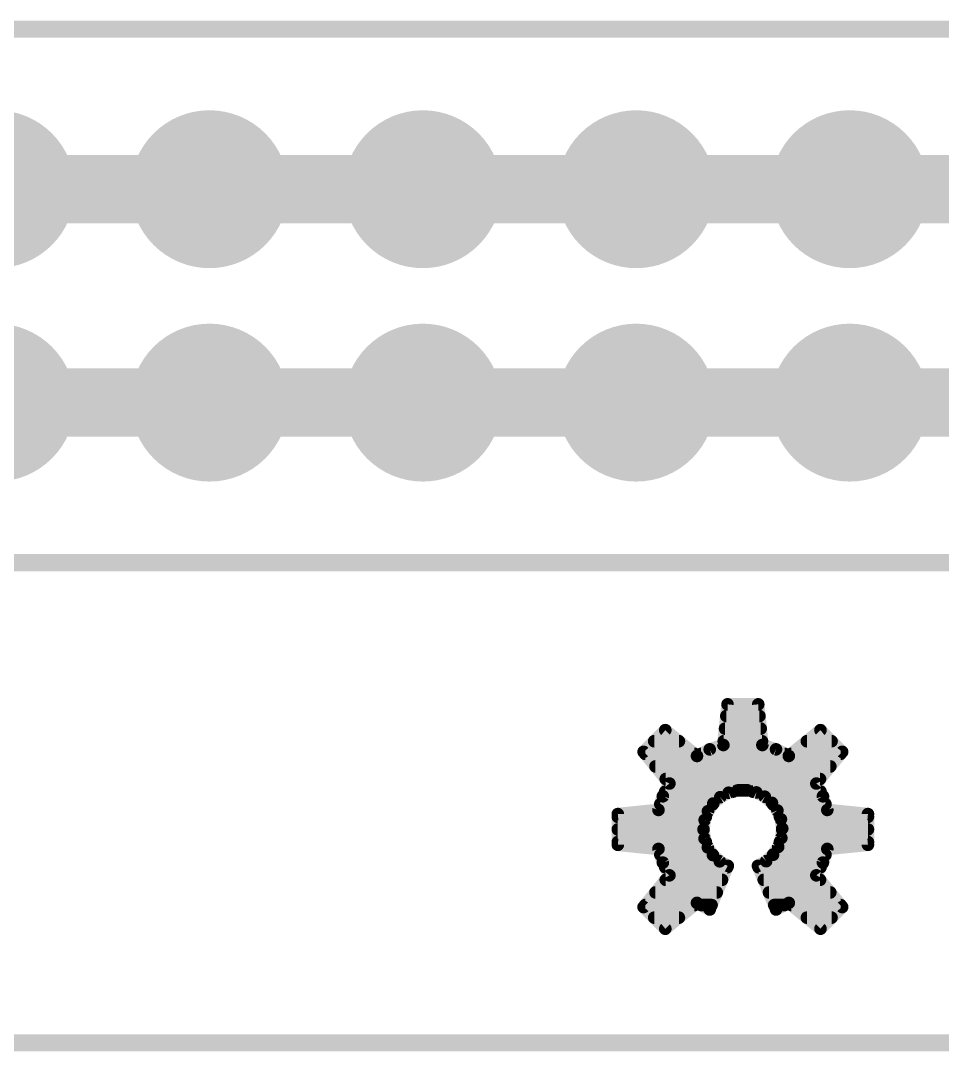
# Model space of a CAD drawing. Header units: inches. Extents: x 2 to 53, y 0 to 38.6.
# Drawn here: x 15.9093 to 16.3413, y 11.3195 to 11.8025 of the extents above; entities that cross this region are included whole.
import ezdxf

# ---------------------------------------------------------------- set-up
doc = ezdxf.new("R2010")
doc.units = ezdxf.units.IN
doc.header["$LTSCALE"] = 0.1
doc.header["$MEASUREMENT"] = 0
doc.layers.get('0').update_dxf_attribs({"plot": 0})
for name, color, linetype in [('16', 7, 'Continuous'), ('17', 7, 'Continuous'), ('20', 7, 'Continuous'), ('21', 7, 'Continuous'), ('22', 7, 'Continuous'), ('51', 7, 'Continuous')]:
    doc.layers.add(name, color=color, linetype=linetype)
doc.layers.get('0').off()

# ---------------------------------------------------------------- blocks, each defined once
blk = doc.blocks.new('RECT')
blk.add_solid([(-0.5, -0.5), (0.5, -0.5), (-0.5, 0.5), (0.5, 0.5)])
blk = doc.blocks.new('ROUNDP')
at = {"const_width": 0.5}
blk.add_lwpolyline([(0, -0.25, 1), (0, 0.25, 1), (0, -0.25)], format="xyb", dxfattribs=at)

msp = doc.modelspace()

# ---------------------------------------------------------------- linework, layer by layer
at = {"layer": '16', "const_width": 0.032}
for points in [[(15.79777, 11.72346), (15.89777, 11.72346)], [(15.89777, 11.72346), (15.99777, 11.72346)], [(15.99777, 11.72346), (16.09777, 11.72346)], [(16.09777, 11.72346), (16.19777, 11.72346)], [(16.19777, 11.72346), (16.29777, 11.72346)], [(16.29777, 11.72346), (16.39777, 11.72346)], [(15.79777, 11.62346), (15.89777, 11.62346)], [(15.89777, 11.62346), (15.99777, 11.62346)], [(15.99777, 11.62346), (16.09777, 11.62346)], [(16.09777, 11.62346), (16.19777, 11.62346)], [(16.19777, 11.62346), (16.29777, 11.62346)], [(16.29777, 11.62346), (16.39777, 11.62346)]]:
    msp.add_lwpolyline(points, dxfattribs=at)
at = {"layer": '16', "const_width": 0.016}
for points in [[(15.89777, 11.71546, 1), (15.89777, 11.73146)], [(15.99777, 11.73146, 1), (15.99777, 11.71546)], [(15.99777, 11.71546, 1), (15.99777, 11.73146)], [(16.09777, 11.73146, 1), (16.09777, 11.71546)], [(16.09777, 11.71546, 1), (16.09777, 11.73146)], [(16.19777, 11.73146, 1), (16.19777, 11.71546)], [(16.19777, 11.71546, 1), (16.19777, 11.73146)], [(16.29777, 11.73146, 1), (16.29777, 11.71546)], [(16.29777, 11.71546, 1), (16.29777, 11.73146)], [(15.89777, 11.61546, 1), (15.89777, 11.63146)], [(15.99777, 11.63146, 1), (15.99777, 11.61546)], [(15.99777, 11.61546, 1), (15.99777, 11.63146)], [(16.09777, 11.63146, 1), (16.09777, 11.61546)], [(16.09777, 11.61546, 1), (16.09777, 11.63146)], [(16.19777, 11.63146, 1), (16.19777, 11.61546)], [(16.19777, 11.61546, 1), (16.19777, 11.63146)], [(16.29777, 11.63146, 1), (16.29777, 11.61546)], [(16.29777, 11.61546, 1), (16.29777, 11.63146)]]:
    msp.add_lwpolyline(points, format="xyb", dxfattribs=at)
at = {"layer": '20', "const_width": 0.008}
msp.add_lwpolyline([(14.93919, 11.32346), (18.45634, 11.32346)], dxfattribs=at)
at = {"layer": '21'}
for points, const_width in [([(15.29777, 11.79846), (18.09777, 11.79846)], 0.008), ([(15.29777, 11.54846), (18.09777, 11.54846)], 0.008), ([(16.24057, 11.48208), (16.23863, 11.46302)], 0.00591), ([(16.25496, 11.48208), (16.24057, 11.48208)], 0.00591), ([(16.2569, 11.46302), (16.25496, 11.48208)], 0.00591), ([(16.24001, 11.47661), (16.25552, 11.47661)], 0.00591), ([(16.21141, 11.47), (16.20123, 11.45982)], 0.00591), ([(16.22625, 11.45789), (16.21141, 11.47)], 0.00591), ([(16.23941, 11.47071), (16.25612, 11.47071)], 0.00591), ([(16.28412, 11.47), (16.26928, 11.45789)], 0.00591), ([(16.2943, 11.45982), (16.28412, 11.47)], 0.00591), ([(16.20621, 11.4648), (16.21778, 11.4648)], 0.00591), ([(16.23881, 11.4648), (16.25672, 11.4648)], 0.00591), ([(16.27775, 11.4648), (16.28932, 11.4648)], 0.00591), ([(16.20123, 11.45982), (16.21333, 11.44498)], 0.00591), ([(16.20198, 11.45889), (16.22502, 11.45889)], 0.00591), ([(16.23223, 11.46097), (16.22625, 11.45789)], 0.00591), ([(16.22819, 11.45889), (16.26734, 11.45889)], 0.00591), ([(16.23863, 11.46302), (16.23223, 11.46097)], 0.00591), ([(16.2633, 11.46097), (16.2569, 11.46302)], 0.00591), ([(16.26928, 11.45789), (16.2633, 11.46097)], 0.00591), ([(16.27051, 11.45889), (16.29355, 11.45889)], 0.00591), ([(16.2822, 11.44498), (16.2943, 11.45982)], 0.00591), ([(16.2068, 11.45299), (16.28873, 11.45299)], 0.00591), ([(16.21333, 11.44498), (16.21025, 11.439)], 0.00591), ([(16.21161, 11.44708), (16.28392, 11.44708)], 0.00591), ([(16.28528, 11.439), (16.2822, 11.44498)], 0.00591), ([(16.21138, 11.44118), (16.24311, 11.44118)], 0.00591), ([(16.23718, 11.43858), (16.24108, 11.44066)], 0.00591), ([(16.24108, 11.44066), (16.24535, 11.44175)], 0.00591), ([(16.24535, 11.44175), (16.24977, 11.4418)], 0.00591), ([(16.24977, 11.4418), (16.25407, 11.4408)], 0.00591), ([(16.25245, 11.44118), (16.28416, 11.44118)], 0.00591), ([(16.25407, 11.4408), (16.25801, 11.4388)], 0.00591), ([(16.21025, 11.439), (16.2082, 11.4326)], 0.00591), ([(16.20906, 11.43527), (16.23365, 11.43527)], 0.00591), ([(16.2314, 11.43198), (16.23389, 11.43563)], 0.00591), ([(16.23389, 11.43563), (16.23718, 11.43858)], 0.00591), ([(16.25801, 11.4388), (16.26137, 11.43593)], 0.00591), ([(16.26137, 11.43593), (16.26394, 11.43233)], 0.00591), ([(16.26184, 11.43527), (16.28647, 11.43527)], 0.00591), ([(16.28733, 11.4326), (16.28528, 11.439)], 0.00591), ([(16.2082, 11.4326), (16.18915, 11.43066)], 0.00591), ([(16.18915, 11.43066), (16.18915, 11.41626)], 0.00591), ([(16.22984, 11.42785), (16.2314, 11.43198)], 0.00591), ([(16.26394, 11.43233), (16.26559, 11.42824)], 0.00591), ([(16.30638, 11.43066), (16.28733, 11.4326)], 0.00591), ([(16.30638, 11.41626), (16.30638, 11.43066)], 0.00591), ([(16.18915, 11.42937), (16.23041, 11.42937)], 0.00591), ([(16.22931, 11.42346), (16.22984, 11.42785)], 0.00591), ([(16.26513, 11.42937), (16.30638, 11.42937)], 0.00591), ([(16.26559, 11.42824), (16.26621, 11.42386)], 0.00591), ([(16.18915, 11.42346), (16.22931, 11.42346)], 0.00591), ([(16.22982, 11.41915), (16.22931, 11.42346)], 0.00591), ([(16.26621, 11.42386), (16.26578, 11.41947)], 0.00591), ([(16.26617, 11.42346), (16.30638, 11.42346)], 0.00591), ([(16.18915, 11.41756), (16.23041, 11.41756)], 0.00591), ([(16.18915, 11.41626), (16.2082, 11.41433)], 0.00591), ([(16.23132, 11.41508), (16.22982, 11.41915)], 0.00591), ([(16.26431, 11.4153), (16.2619, 11.4116)], 0.00591), ([(16.26578, 11.41947), (16.26431, 11.4153)], 0.00591), ([(16.26511, 11.41756), (16.30638, 11.41756)], 0.00591), ([(16.28733, 11.41433), (16.30638, 11.41626)], 0.00591), ([(16.2082, 11.41433), (16.21025, 11.40792)], 0.00591), ([(16.20906, 11.41165), (16.23361, 11.41165)], 0.00591), ([(16.23373, 11.41147), (16.23132, 11.41508)], 0.00591), ([(16.23692, 11.40853), (16.23373, 11.41147)], 0.00591), ([(16.2619, 11.4116), (16.25868, 11.40858)], 0.00591), ([(16.26194, 11.41165), (16.28647, 11.41165)], 0.00591), ([(16.28528, 11.40792), (16.28733, 11.41433)], 0.00591), ([(16.21025, 11.40792), (16.21333, 11.40195)], 0.00591), ([(16.21138, 11.40574), (16.24043, 11.40574)], 0.00591), ([(16.23223, 11.38595), (16.2407, 11.40641)], 0.00591), ([(16.2407, 11.40641), (16.23692, 11.40853)], 0.00591), ([(16.25868, 11.40858), (16.25483, 11.40641)], 0.00591), ([(16.25483, 11.40641), (16.2633, 11.38595)], 0.00591), ([(16.2551, 11.40574), (16.28416, 11.40574)], 0.00591), ([(16.2822, 11.40195), (16.28528, 11.40792)], 0.00591), ([(16.21333, 11.40195), (16.20123, 11.3871)], 0.00591), ([(16.2943, 11.3871), (16.2822, 11.40195)], 0.00591), ([(16.21162, 11.39984), (16.23798, 11.39984)], 0.00591), ([(16.25755, 11.39984), (16.28392, 11.39984)], 0.00591), ([(16.2068, 11.39393), (16.23553, 11.39393)], 0.00591), ([(16.26, 11.39393), (16.28873, 11.39393)], 0.00591), ([(16.20123, 11.3871), (16.21141, 11.37693)], 0.00591), ([(16.20198, 11.38803), (16.22502, 11.38803)], 0.00591), ([(16.21141, 11.37693), (16.22625, 11.38903)], 0.00591), ([(16.22625, 11.38903), (16.23223, 11.38595)], 0.00591), ([(16.22819, 11.38803), (16.23309, 11.38803)], 0.00591), ([(16.26244, 11.38803), (16.26734, 11.38803)], 0.00591), ([(16.2633, 11.38595), (16.26928, 11.38903)], 0.00591), ([(16.26928, 11.38903), (16.28412, 11.37693)], 0.00591), ([(16.27051, 11.38803), (16.29355, 11.38803)], 0.00591), ([(16.28412, 11.37693), (16.2943, 11.3871)], 0.00591), ([(16.20621, 11.38212), (16.21778, 11.38212)], 0.00591), ([(16.27775, 11.38212), (16.28932, 11.38212)], 0.00591)]:
    msp.add_lwpolyline(points, dxfattribs=dict(at, const_width=const_width))
at = {"layer": '21', "const_width": 0.00295}
for points in [[(16.24057, 11.48355, 1), (16.24057, 11.4806)], [(16.24204, 11.48193, 1), (16.2391, 11.48223)], [(16.25643, 11.48223, 1), (16.25349, 11.48193)], [(16.25496, 11.4806, 1), (16.25496, 11.48355)], [(16.24001, 11.47809, 1), (16.24001, 11.47513)], [(16.25552, 11.47513, 1), (16.25552, 11.47809)], [(16.21234, 11.47114, 1), (16.21047, 11.46885)], [(16.21245, 11.46895, 1), (16.21036, 11.47104)], [(16.23941, 11.47218, 1), (16.23941, 11.46923)], [(16.25612, 11.46923, 1), (16.25612, 11.47218)], [(16.28517, 11.47104, 1), (16.28308, 11.46895)], [(16.28506, 11.46885, 1), (16.28319, 11.47114)], [(16.20621, 11.46628, 1), (16.20621, 11.46332)], [(16.21778, 11.46332, 1), (16.21778, 11.46628)], [(16.23881, 11.46628, 1), (16.23881, 11.46332)], [(16.25672, 11.46332, 1), (16.25672, 11.46628)], [(16.27775, 11.46628, 1), (16.27775, 11.46332)], [(16.28932, 11.46332, 1), (16.28932, 11.46628)], [(16.20237, 11.46075, 1), (16.20009, 11.45889)], [(16.20019, 11.46086, 1), (16.20227, 11.45878)], [(16.20198, 11.46037, 1), (16.20198, 11.45742)], [(16.22502, 11.45742, 1), (16.22502, 11.46037)], [(16.22819, 11.46037, 1), (16.22819, 11.45742)], [(16.23178, 11.46238, 1), (16.23268, 11.45957)], [(16.2329, 11.45966, 1), (16.23155, 11.46229)], [(16.23716, 11.46317, 1), (16.2401, 11.46288)], [(16.23908, 11.46162, 1), (16.23818, 11.46443)], [(16.25735, 11.46443, 1), (16.25645, 11.46162)], [(16.25543, 11.46288, 1), (16.25837, 11.46317)], [(16.26398, 11.46229, 1), (16.26263, 11.45966)], [(16.26285, 11.45957, 1), (16.26375, 11.46238)], [(16.26734, 11.45742, 1), (16.26734, 11.46037)], [(16.27051, 11.46037, 1), (16.27051, 11.45742)], [(16.29545, 11.45889, 1), (16.29316, 11.46075)], [(16.29326, 11.45878, 1), (16.29534, 11.46086)], [(16.29355, 11.45742, 1), (16.29355, 11.46037)], [(16.22557, 11.45921, 1), (16.22693, 11.45658)], [(16.22532, 11.45675, 1), (16.22718, 11.45904)], [(16.26835, 11.45904, 1), (16.27021, 11.45675)], [(16.26861, 11.45658, 1), (16.26996, 11.45921)], [(16.2068, 11.45447, 1), (16.2068, 11.45151)], [(16.28873, 11.45151, 1), (16.28873, 11.45447)], [(16.21161, 11.44856, 1), (16.21161, 11.44561)], [(16.21464, 11.4443, 1), (16.21202, 11.44565)], [(16.21219, 11.44404, 1), (16.21448, 11.44591)], [(16.28351, 11.44565, 1), (16.28089, 11.4443)], [(16.28105, 11.44591, 1), (16.28334, 11.44404)], [(16.28392, 11.44561, 1), (16.28392, 11.44856)], [(16.21138, 11.44265, 1), (16.21138, 11.4397)], [(16.24071, 11.44209, 1), (16.24144, 11.43923)], [(16.24177, 11.43936, 1), (16.24038, 11.44196)], [(16.24311, 11.4397, 1), (16.24311, 11.44265)], [(16.24534, 11.44323, 1), (16.24537, 11.44028)], [(16.24572, 11.44032, 1), (16.24499, 11.44318)], [(16.25011, 11.44324, 1), (16.24944, 11.44036)], [(16.24979, 11.44033, 1), (16.24976, 11.44328)], [(16.25245, 11.44265, 1), (16.25245, 11.4397)], [(16.25474, 11.44212, 1), (16.25341, 11.43948)], [(16.25374, 11.43936, 1), (16.25441, 11.44224)], [(16.28416, 11.4397, 1), (16.28416, 11.44265)], [(16.20906, 11.43675, 1), (16.20906, 11.4338)], [(16.20894, 11.43968, 1), (16.21157, 11.43832)], [(16.21166, 11.43855, 1), (16.20885, 11.43945)], [(16.2329, 11.43673, 1), (16.23488, 11.43453)], [(16.23511, 11.43479, 1), (16.23267, 11.43646)], [(16.23365, 11.4338, 1), (16.23365, 11.43675)], [(16.23648, 11.43988, 1), (16.23788, 11.43727)], [(16.23816, 11.43748, 1), (16.23619, 11.43967)], [(16.25898, 11.43992, 1), (16.25705, 11.43768)], [(16.25735, 11.43748, 1), (16.25868, 11.44012)], [(16.26257, 11.43679, 1), (16.26017, 11.43507)], [(16.26184, 11.43675, 1), (16.26184, 11.4338)], [(16.26041, 11.4348, 1), (16.26233, 11.43705)], [(16.28668, 11.43945, 1), (16.28387, 11.43855)], [(16.28397, 11.43832, 1), (16.28659, 11.43968)], [(16.28647, 11.4338, 1), (16.28647, 11.43675)], [(16.19063, 11.43066, 1), (16.18767, 11.43066)], [(16.189, 11.43213, 1), (16.1893, 11.42919)], [(16.2068, 11.43305, 1), (16.20961, 11.43215)], [(16.20835, 11.43113, 1), (16.20805, 11.43406)], [(16.23018, 11.43281, 1), (16.23261, 11.43115)], [(16.23278, 11.43146, 1), (16.23001, 11.4325)], [(16.26531, 11.43288, 1), (16.26257, 11.43178)], [(16.26274, 11.43147, 1), (16.26514, 11.43319)], [(16.28748, 11.43406, 1), (16.28718, 11.43113)], [(16.28592, 11.43215, 1), (16.28873, 11.43305)], [(16.30786, 11.43066, 1), (16.3049, 11.43066)], [(16.30623, 11.42919, 1), (16.30653, 11.43213)], [(16.18915, 11.43084, 1), (16.18915, 11.42789)], [(16.22846, 11.42837, 1), (16.23122, 11.42733)], [(16.2313, 11.42767, 1), (16.22837, 11.42802)], [(16.23041, 11.42789, 1), (16.23041, 11.43084)], [(16.26513, 11.43084, 1), (16.26513, 11.42789)], [(16.26705, 11.42844, 1), (16.26413, 11.42803)], [(16.26422, 11.42769, 1), (16.26696, 11.42879)], [(16.30638, 11.42789, 1), (16.30638, 11.43084)], [(16.18915, 11.42494, 1), (16.18915, 11.42199)], [(16.23077, 11.42363, 1), (16.22784, 11.42329)], [(16.22784, 11.42364, 1), (16.23077, 11.42328)], [(16.22931, 11.42199, 1), (16.22931, 11.42494)], [(16.26617, 11.42494, 1), (16.26617, 11.42199)], [(16.26768, 11.42372, 1), (16.26474, 11.42401)], [(16.26475, 11.42365, 1), (16.26767, 11.42407)], [(16.30638, 11.42199, 1), (16.30638, 11.42494)], [(16.18915, 11.41903, 1), (16.18915, 11.41608)], [(16.1893, 11.41773, 1), (16.189, 11.4148)], [(16.2312, 11.41966, 1), (16.22843, 11.41864)], [(16.22835, 11.41898, 1), (16.23128, 11.41933)], [(16.23041, 11.41608, 1), (16.23041, 11.41903)], [(16.26555, 11.41449, 1), (16.26308, 11.41611)], [(16.26511, 11.41903, 1), (16.26511, 11.41608)], [(16.26431, 11.41961, 1), (16.26725, 11.41932)], [(16.26717, 11.41898, 1), (16.26439, 11.41996)], [(16.30653, 11.4148, 1), (16.30623, 11.41773)], [(16.30638, 11.41608, 1), (16.30638, 11.41903)], [(16.18767, 11.41626, 1), (16.19063, 11.41626)], [(16.20961, 11.41478, 1), (16.2068, 11.41388)], [(16.20906, 11.41313, 1), (16.20906, 11.41017)], [(16.20805, 11.41286, 1), (16.20835, 11.4158)], [(16.23255, 11.4159, 1), (16.23009, 11.41426)], [(16.22993, 11.41457, 1), (16.23271, 11.41559)], [(16.23473, 11.41256, 1), (16.23273, 11.41039)], [(16.2325, 11.41065, 1), (16.23496, 11.4123)], [(16.23361, 11.41017, 1), (16.23361, 11.41313)], [(16.26066, 11.4124, 1), (16.26314, 11.41079)], [(16.26194, 11.41313, 1), (16.26194, 11.41017)], [(16.26291, 11.41052, 1), (16.26089, 11.41268)], [(16.26292, 11.41579, 1), (16.26571, 11.41481)], [(16.28718, 11.4158, 1), (16.28748, 11.41286)], [(16.28873, 11.41388, 1), (16.28592, 11.41478)], [(16.28647, 11.41017, 1), (16.28647, 11.41313)], [(16.3049, 11.41626, 1), (16.30786, 11.41626)], [(16.21157, 11.4086, 1), (16.20894, 11.40725)], [(16.20885, 11.40747, 1), (16.21166, 11.40837)], [(16.21138, 11.40722, 1), (16.21138, 11.40427)], [(16.23764, 11.40982, 1), (16.2362, 11.40724)], [(16.23591, 11.40745, 1), (16.23792, 11.40961)], [(16.24207, 11.40585, 1), (16.23934, 11.40698)], [(16.23998, 11.40512, 1), (16.24142, 11.4077)], [(16.24043, 11.40427, 1), (16.24043, 11.40722)], [(16.2541, 11.4077, 1), (16.25555, 11.40512)], [(16.25619, 11.40698, 1), (16.25346, 11.40585)], [(16.2551, 11.40722, 1), (16.2551, 11.40427)], [(16.25767, 11.40966, 1), (16.25969, 11.4075)], [(16.2594, 11.40729, 1), (16.25795, 11.40986)], [(16.28387, 11.40837, 1), (16.28668, 11.40747)], [(16.28659, 11.40725, 1), (16.28397, 11.4086)], [(16.28416, 11.40427, 1), (16.28416, 11.40722)], [(16.21202, 11.40127, 1), (16.21464, 11.40262)], [(16.21448, 11.40101, 1), (16.21219, 11.40288)], [(16.28334, 11.40288, 1), (16.28105, 11.40101)], [(16.28089, 11.40262, 1), (16.28351, 11.40127)], [(16.21162, 11.40132, 1), (16.21162, 11.39836)], [(16.23798, 11.39836, 1), (16.23798, 11.40132)], [(16.25755, 11.40132, 1), (16.25755, 11.39836)], [(16.28392, 11.39836, 1), (16.28392, 11.40132)], [(16.2068, 11.39541, 1), (16.2068, 11.39246)], [(16.23553, 11.39246, 1), (16.23553, 11.39541)], [(16.26, 11.39541, 1), (16.26, 11.39246)], [(16.28873, 11.39246, 1), (16.28873, 11.39541)], [(16.20227, 11.38815, 1), (16.20019, 11.38606)], [(16.20009, 11.38804, 1), (16.20237, 11.38617)], [(16.20198, 11.3895, 1), (16.20198, 11.38655)], [(16.22693, 11.39034, 1), (16.22557, 11.38772)], [(16.22502, 11.38655, 1), (16.22502, 11.3895)], [(16.22718, 11.38788, 1), (16.22532, 11.39017)], [(16.22819, 11.3895, 1), (16.22819, 11.38655)], [(16.23309, 11.38655, 1), (16.23309, 11.3895)], [(16.26244, 11.3895, 1), (16.26244, 11.38655)], [(16.26734, 11.38655, 1), (16.26734, 11.3895)], [(16.27021, 11.39017, 1), (16.26835, 11.38788)], [(16.26996, 11.38772, 1), (16.26861, 11.39034)], [(16.27051, 11.3895, 1), (16.27051, 11.38655)], [(16.29316, 11.38617, 1), (16.29545, 11.38804)], [(16.29534, 11.38606, 1), (16.29326, 11.38815)], [(16.29355, 11.38655, 1), (16.29355, 11.3895)], [(16.20621, 11.3836, 1), (16.20621, 11.38065)], [(16.21778, 11.38065, 1), (16.21778, 11.3836)], [(16.23086, 11.38651, 1), (16.23359, 11.38538)], [(16.23155, 11.38464, 1), (16.2329, 11.38726)], [(16.26263, 11.38726, 1), (16.26398, 11.38464)], [(16.26194, 11.38538, 1), (16.26467, 11.38651)], [(16.27775, 11.3836, 1), (16.27775, 11.38065)], [(16.28932, 11.38065, 1), (16.28932, 11.3836)], [(16.21047, 11.37807, 1), (16.21234, 11.37578)], [(16.28319, 11.37578, 1), (16.28506, 11.37807)], [(16.21036, 11.37588, 1), (16.21245, 11.37797)], [(16.28308, 11.37797, 1), (16.28517, 11.37588)]]:
    msp.add_lwpolyline(points, format="xyb", dxfattribs=at)
at = {"layer": '22', "const_width": 0.008}
for points in [[(15.29777, 11.79846), (18.09777, 11.79846)], [(15.29777, 11.54846), (18.09777, 11.54846)]]:
    msp.add_lwpolyline(points, dxfattribs=at)

# ---------------------------------------------------------------- block references
at = {"layer": '17', "xscale": 0.074, "yscale": 0.074, "rotation": 90}
for p in [(15.89777, 11.72346), (15.89777, 11.72346), (15.99777, 11.72346), (15.99777, 11.72346), (16.09777, 11.72346), (16.09777, 11.72346), (16.19777, 11.72346), (16.19777, 11.72346), (16.29777, 11.72346), (16.29777, 11.72346), (15.89777, 11.62346), (15.89777, 11.62346), (15.99777, 11.62346), (15.99777, 11.62346), (16.09777, 11.62346), (16.09777, 11.62346), (16.19777, 11.62346), (16.19777, 11.62346), (16.29777, 11.62346), (16.29777, 11.62346)]:
    msp.add_blockref('ROUNDP', p, dxfattribs=at)
at = {"layer": '51', "xscale": 0.02, "yscale": 0.02}
for p in [(15.99777, 11.72346), (16.09777, 11.72346), (16.19777, 11.72346), (16.29777, 11.72346), (15.99777, 11.62346), (16.09777, 11.62346), (16.19777, 11.62346), (16.29777, 11.62346)]:
    msp.add_blockref('RECT', p, dxfattribs=at)

doc.saveas('drawing.dxf')
